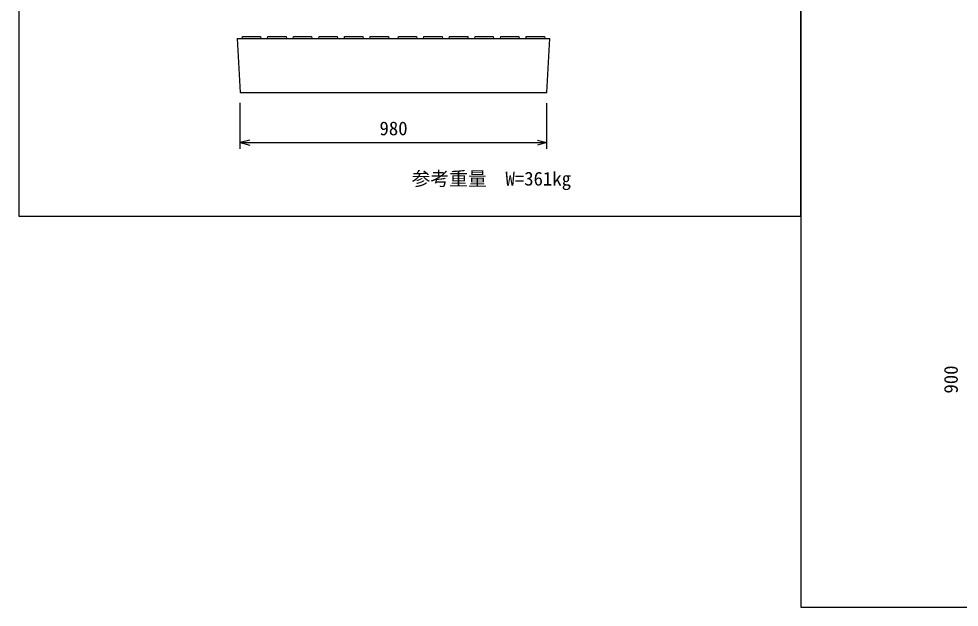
# Model space of a CAD drawing. Units: millimetres, scale not verified. Extents: x -16800 to 16800, y -5940 to 5940.
# Drawn here: x -6395 to -3389, y 706 to 2587 of the extents above; entities that cross this region are included whole.
import ezdxf
from ezdxf.enums import TextEntityAlignment as Align

# ---------------------------------------------------------------- set-up
doc = ezdxf.new("R2010")
doc.units = ezdxf.units.MM
doc.header["$LTSCALE"] = 20
for name, color, linetype, lineweight in [('0-0_DIM', 7, 'Continuous', 25), ('0-2_HATCH', 6, 'Continuous', 25), ('0-5_OUTLINE', 3, 'Continuous', 25), ('0-6_TXT', 7, 'Continuous', 25)]:
    doc.layers.add(name, color=color, linetype=linetype, lineweight=lineweight)
doc.styles.add('ＭＳ ゴシック', font='')
doc.styles.get('ＭＳ ゴシック').set_extended_font_data('MS Gothic')

msp = doc.modelspace()

# ---------------------------------------------------------------- linework, layer by layer
at = {"layer": '0-0_DIM'}
for p, q in [((-5686.79, 2171.18), (-5686.79, 2317.88)), ((-4706.79, 2171.18), (-4706.79, 2316.86)), ((-5686.79, 2191.18), (-4706.79, 2191.18))]:
    msp.add_line(p, q, dxfattribs=at)
for points in [[(-5656.79, 2199.22), (-5686.79, 2191.18), (-5656.79, 2183.14)], [(-4736.79, 2199.22), (-4706.79, 2191.18), (-4736.79, 2183.14)]]:
    msp.add_lwpolyline(points, dxfattribs=at)
at = {"layer": '0-2_HATCH'}
for p, q in [((-5681.09, 2523.18), (-5680.09, 2529.68)), ((-5599.36, 2523.18), (-5598.36, 2529.68)), ((-5517.62, 2523.18), (-5516.62, 2529.68)), ((-5435.89, 2523.18), (-5434.89, 2529.68)), ((-5354.16, 2523.18), (-5353.16, 2529.68)), ((-5272.42, 2523.18), (-5271.42, 2529.68)), ((-5182.42, 2523.18), (-5181.42, 2529.68)), ((-5100.69, 2523.18), (-5099.69, 2529.68)), ((-5018.96, 2523.18), (-5017.96, 2529.68)), ((-4937.22, 2523.18), (-4936.22, 2529.68)), ((-4855.49, 2523.18), (-4854.49, 2529.68)), ((-4773.49, 2523.18), (-4772.49, 2529.68))]:
    msp.add_line(p, q, dxfattribs=at)
for points in [[(-5680.09, 2529.68), (-5622.09, 2529.68), (-5621.09, 2523.18)], [(-5598.36, 2529.68), (-5540.36, 2529.68), (-5539.36, 2523.18)], [(-5516.62, 2529.68), (-5458.62, 2529.68), (-5457.62, 2523.18)], [(-5434.89, 2529.68), (-5376.89, 2529.68), (-5375.89, 2523.18)], [(-5353.16, 2529.68), (-5295.16, 2529.68), (-5294.16, 2523.18)], [(-5271.42, 2529.68), (-5213.42, 2529.68), (-5212.42, 2523.18)], [(-5181.42, 2529.68), (-5123.42, 2529.68), (-5122.42, 2523.18)], [(-5099.69, 2529.68), (-5041.69, 2529.68), (-5040.69, 2523.18)], [(-5017.96, 2529.68), (-4959.96, 2529.68), (-4958.96, 2523.18)], [(-4936.22, 2529.68), (-4878.22, 2529.68), (-4877.22, 2523.18)], [(-4854.49, 2529.68), (-4796.49, 2529.68), (-4795.49, 2523.18)], [(-4772.49, 2529.68), (-4714.49, 2529.68), (-4713.49, 2523.18)]]:
    msp.add_lwpolyline(points, dxfattribs=at)
at = {"layer": '0-5_OUTLINE'}
for p, q in [((-5696.67, 2523.18), (-5686.79, 2351.18)), ((-5696.67, 2523.18), (-4696.91, 2523.18)), ((-4706.79, 2351.18), (-4696.91, 2523.18)), ((-5686.79, 2351.18), (-4706.79, 2351.18))]:
    msp.add_line(p, q, dxfattribs=at)
at = {"layer": '0-6_TXT'}
for points in [[(-6394.71, 1956.11), (-3894.71, 1956.11), (-3894.71, 4156.11), (-6394.71, 4156.11)], [(-3894.71, 706.11), (-1394.71, 706.11), (-1394.71, 4156.11), (-3894.71, 4156.11)]]:
    msp.add_lwpolyline(points, close=True, dxfattribs=at)

# ---------------------------------------------------------------- texts
at = {"layer": '0-0_DIM', "style": 'ＭＳ ゴシック'}
for s, p in [('980', (-5241.79, 2201.18)), ('参考重量\u3000W=361kg', (-5139.06, 2040.46))]:
    msp.add_text(s, height=43.99, dxfattribs=at).set_placement(p, align=Align.BOTTOM_LEFT)
msp.add_text('900', height=43.99, rotation=90, dxfattribs=at).set_placement((-3380.13, 1388.89), align=Align.BOTTOM_LEFT)

doc.saveas('drawing.dxf')
